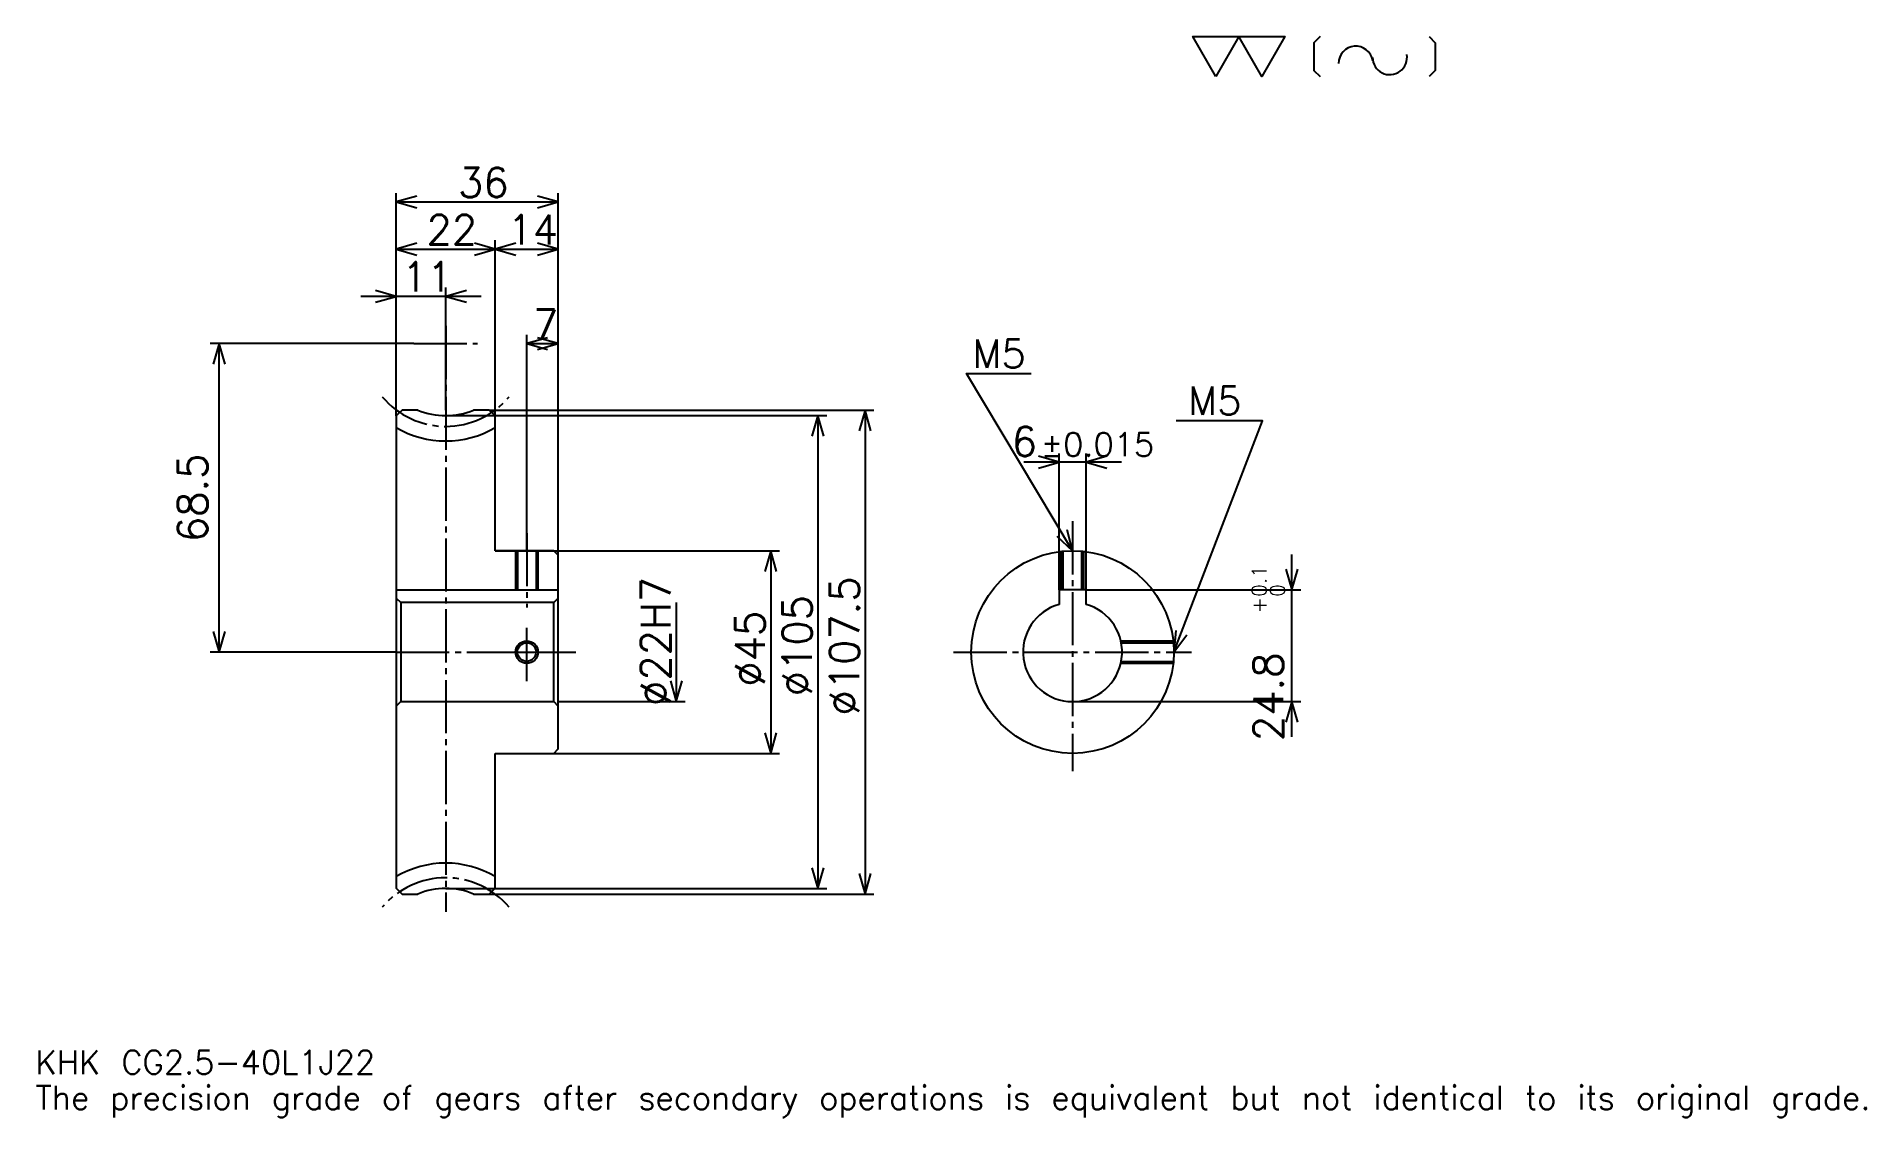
# Model space of a CAD drawing. Extents: x 13 to 420, y 5 to 245.
import ezdxf

# ---------------------------------------------------------------- set-up
doc = ezdxf.new("R2010")
doc.units = 0
doc.linetypes.add('DASHDOT', pattern=[15.731708, 11.79878, -1.310976, 1.310976, -1.310976])
doc.layers.get('0').update_dxf_attribs({"linetype": 'CONTINUOUS'})
doc.layers.add('DASHDOT', color=6, linetype='DASHDOT')
doc.styles.add('KANJI', font='TXT', dxfattribs={"bigfont": 'BIGFONT'})

msp = doc.modelspace()

# ---------------------------------------------------------------- linework, layer by layer
at = {"color": 5}
for p, q in [((93.219513, 161.905487), (93.219513, 210.085358)), ((93.219513, 208.118896), (129.219513, 208.118896)), ((129.219513, 161.905487), (129.219513, 210.085358)), ((115.219513, 161.905487), (115.219513, 199.597565)), ((93.219513, 197.631104), (115.219513, 197.631104)), ((115.219513, 197.631104), (129.219513, 197.631104)), ((112.085365, 187.143295), (85.353661, 187.143295)), ((104.219513, 161.905487), (104.219513, 189.109756)), ((97.152443, 176.655487), (51.923782, 176.655487)), ((53.890244, 108.155487), (53.890244, 176.655487)), ((122.219513, 161.905487), (122.219513, 178.621948)), ((122.219513, 176.655487), (129.219513, 176.655487)), ((93.219513, 160.594513), (93.219513, 161.905487)), ((104.219513, 160.655487), (129.219513, 160.655487)), ((113.908539, 161.905487), (129.219513, 161.905487)), ((115.219513, 160.594513), (115.219513, 161.905487)), ((122.219513, 130.655487), (122.219513, 161.905487)), ((122.219513, 130.655487), (122.219513, 161.905487)), ((129.219513, 161.905487), (199.356705, 161.905487)), ((129.219513, 129.655487), (129.219513, 161.905487)), ((129.219513, 160.655487), (188.868896, 160.655487)), ((186.902435, 160.655487), (186.902435, 55.655487)), ((197.390244, 161.905487), (197.390244, 54.405487)), ((240.487808, 121.95549), (240.487808, 152.286591)), ((246.487808, 121.95549), (246.487808, 152.286591)), ((254.353668, 150.320129), (232.621948, 150.320129)), ((115.219513, 130.655487), (129.219513, 130.655487)), ((129.219513, 130.655487), (178.381104, 130.655487)), ((176.414642, 130.655487), (176.414642, 85.655487)), ((292.207336, 89.289635), (292.207336, 129.821335)), ((246.487808, 121.95549), (294.173767, 121.95549)), ((155.439026, 119.155487), (155.439026, 97.155487)), ((93.219513, 108.155487), (51.923779, 108.155487)), ((129.219513, 97.155487), (157.405487, 97.155487)), ((243.487808, 97.155487), (294.173767, 97.155487)), ((115.219513, 85.655487), (129.219513, 85.655487)), ((129.219513, 85.655487), (178.381104, 85.655487)), ((104.219513, 55.655487), (129.219513, 55.655487)), ((113.908539, 54.405487), (129.219513, 54.405487)), ((129.219513, 55.655487), (188.868896, 55.655487)), ((129.219513, 54.405487), (199.356705, 54.405487))]:
    msp.add_line(p, q, dxfattribs=at)
at = {"color": 4}
for p, q in [((93.219513, 121.95549), (129.219513, 121.95549)), ((129.219513, 120.155487), (128.219513, 119.155487)), ((93.219513, 96.155487), (94.219513, 97.155487)), ((129.219513, 96.155487), (128.219513, 97.155487))]:
    msp.add_line(p, q, dxfattribs=at)
at = {"color": 7}
for points in [[(275.304871, 235.975616), (270.192078, 244.837814), (290.64328, 244.837814), (285.530487, 235.975616), (280.417664, 244.837814), (275.304871, 235.975616)], [(298.48291, 244.837814), (297.119507, 243.474396), (297.119507, 237.339035), (298.48291, 235.975616)], [(322.683533, 244.837814), (324.046936, 243.474396), (324.046936, 237.339035), (322.683533, 235.975616)]]:
    msp.add_lwpolyline(points, dxfattribs=at)
at = {"color": 5}
for points in [[(97.80793, 209.429871), (93.219513, 208.118896), (97.80793, 206.807922)], [(124.631096, 206.807922), (129.219513, 208.118896), (124.631096, 209.429871)], [(97.80793, 198.942078), (93.219513, 197.631104), (97.80793, 196.320129)], [(110.631096, 196.320129), (115.219513, 197.631104), (110.631096, 198.942078)], [(119.80793, 198.942078), (115.219513, 197.631104), (119.80793, 196.320129)], [(124.631096, 196.320129), (129.219513, 197.631104), (124.631096, 198.942078)], [(88.631096, 185.832321), (93.219513, 187.143295), (88.631096, 188.454269)], [(108.80793, 188.454269), (104.219513, 187.143295), (108.80793, 185.832321)], [(55.201218, 172.067078), (53.890244, 176.655487), (52.579269, 172.067078)], [(126.807922, 177.966461), (122.219513, 176.655487), (126.807922, 175.344513)], [(124.631096, 175.344513), (129.219513, 176.655487), (124.631096, 177.966461)], [(243.487808, 130.655487), (219.890244, 169.984756), (234.310974, 169.984756)], [(188.213409, 156.067078), (186.902435, 160.655487), (185.591461, 156.067078)], [(198.701218, 157.317078), (197.390244, 161.905487), (196.079269, 157.317078)], [(265.987793, 108.155487), (285.652435, 159.496948), (266.512207, 159.496948)], [(235.899399, 149.009155), (240.487808, 150.320129), (235.899399, 151.631104)], [(251.076218, 151.631104), (246.487808, 150.320129), (251.076218, 149.009155)], [(240.00293, 133.915527), (243.487808, 130.655487), (242.251236, 135.264511)], [(177.725616, 126.06707), (176.414642, 130.655487), (175.103668, 126.06707)], [(290.896362, 126.5439), (292.207336, 121.95549), (293.518311, 126.5439)], [(52.579269, 112.743904), (53.890244, 108.155487), (55.201218, 112.743904)], [(266.404724, 112.909264), (265.987793, 108.155487), (268.85321, 111.971451)], [(154.128052, 101.743904), (155.439026, 97.155487), (156.75, 101.743904)], [(293.518311, 92.567078), (292.207336, 97.155487), (290.896362, 92.567078)], [(175.103668, 90.243904), (176.414642, 85.655487), (177.725616, 90.243904)], [(185.591461, 60.2439), (186.902435, 55.655487), (188.213409, 60.2439)], [(196.079269, 58.9939), (197.390244, 54.405487), (198.701218, 58.9939)]]:
    msp.add_lwpolyline(points, dxfattribs=at)
at = {"color": 4}
for points in [[(98.019714, 161.905487), (94.530487, 161.905487), (93.219513, 160.594513), (93.219513, 96.155487)], [(115.219513, 130.655487), (115.219513, 160.594513), (113.908539, 161.905487), (110.419312, 161.905487)], [(115.219513, 85.655487), (128.219513, 85.655487), (129.219513, 86.655487), (129.219513, 129.655487), (128.219513, 130.655487), (115.219513, 130.655487)], [(119.719513, 130.655487), (119.719513, 121.95549)], [(120.15451, 130.655487), (120.15451, 121.95549)], [(124.284515, 130.655487), (124.284515, 121.95549)], [(124.719513, 130.655487), (124.719513, 121.95549)], [(240.987808, 121.95549), (240.987808, 130.516174)], [(241.422806, 121.95549), (241.422806, 130.560532)], [(245.552811, 121.95549), (245.552811, 130.560532)], [(245.987808, 121.95549), (245.987808, 130.516174)], [(246.487808, 118.738495), (246.487808, 121.95549), (240.487808, 121.95549), (240.487808, 118.738495)], [(93.219513, 120.155487), (94.219513, 119.155487), (94.219513, 97.155487), (128.219513, 97.155487), (128.219513, 119.155487), (94.219513, 119.155487)], [(254.199951, 110.655487), (265.84848, 110.655487)], [(254.292236, 110.22049), (265.892853, 110.22049)], [(254.292236, 106.090485), (265.892853, 106.090485)], [(254.199951, 105.655487), (265.84848, 105.655487)], [(93.219513, 96.155487), (93.219513, 55.716461), (94.530487, 54.405487), (98.019714, 54.405487)], [(110.419312, 54.405487), (113.908539, 54.405487), (115.219513, 55.716461), (115.219513, 85.655487)]]:
    msp.add_lwpolyline(points, dxfattribs=at)
for centre, radius in [((243.487808, 108.155487), 22.5), ((122.219513, 108.155487), 2.065)]:
    msp.add_circle(centre, radius, dxfattribs=at)
at = {"color": 7}
msp.add_circle((122.219513, 108.155487), 2.5, dxfattribs=at)
for centre, start, end in [((306.407776, 238.888702), 10, 180), ((313.960449, 240.220459), 180, 10)]:
    msp.add_arc(centre, 3.834604, start, end, dxfattribs=at)
at = {"color": 4}
for centre, radius, start, end in [((104.219513, 176.655487), 16, 247.20175188, 292.79824812), ((104.219513, 176.655487), 21.625, 239.42468485, 300.57531515), ((243.487808, 108.155487), 11, 105.82662089, 74.17337911), ((104.219513, 39.655487), 21.625, 59.42468485, 120.57531515), ((104.219513, 39.655487), 16, 67.20175188, 112.79824812)]:
    msp.add_arc(centre, radius, start, end, dxfattribs=at)
at = {"layer": 'DASHDOT', "color": 7}
for p, q in [((104.219513, 180.588409), (104.219513, 50.472561)), ((97.152443, 176.655487), (111.286591, 176.655487)), ((243.487808, 137.210358), (243.487808, 81.722565)), ((93.219513, 108.155487), (133.152435, 108.155487)), ((217.054871, 108.155487), (269.920715, 108.155487))]:
    msp.add_line(p, q, dxfattribs=at)
for points in [[(122.219513, 134.588409), (122.219513, 118.02256)], [(122.219513, 101.722557), (122.219513, 114.588417)], [(115.786591, 108.155487), (128.652435, 108.155487)]]:
    msp.add_lwpolyline(points, dxfattribs=at)
for centre, start, end in [((104.219513, 176.655487), 220.00000049, 319.99999951), ((104.219513, 39.655487), 40.00000049, 139.99999951)]:
    msp.add_arc(centre, 18.385, start, end, dxfattribs=at)

# ---------------------------------------------------------------- texts
at = {"color": 7, "style": 'KANJI'}
for s, height, p in [('36', 6.554878, (106.958839, 209.167694)), ('22', 6.554878, (99.958839, 198.679871)), ('14', 6.554878, (117.958847, 198.679871)), ('11', 6.554878, (94.458839, 188.192078)), ('7', 6.554878, (123.58918, 177.704269)), ('M5', 6.292683, (221.201218, 171.295731)), ('M5', 6.292683, (269.134155, 160.807922)), ('6', 6.554878, (229.957245, 151.631104)), ('%%p0.015', 5.243902, (236.44577, 151.631104)), ('KHK CG2.5-40L1J22', 5.243902, (13.109756, 14.420732)), ('The precision grade of gears after secondary operations is equivalent but not identical to its original grade.', 5.243902, (13.109756, 6.554878))]:
    msp.add_text(s, height=height, dxfattribs=at).set_placement(p)
for s, height, p in [('68.5', 6.554878, (51.268291, 132.573166)), ('0.1', 3.277439, (286.570129, 120.428024)), ('%%c22H7', 6.554878, (154.128052, 96.192833)), ('%%c107.5', 6.554878, (196.079269, 94.0625)), ('0', 3.277439, (290.634155, 120.428024)), ('%%c105', 6.554878, (185.591461, 98.323166)), ('+', 3.277439, (286.570129, 116.757286)), ('%%c45', 6.554878, (175.103668, 100.453506)), ('24.8', 6.554878, (290.240845, 88.385178))]:
    msp.add_text(s, height=height, rotation=90, dxfattribs=at).set_placement(p)

doc.saveas('drawing.dxf')
